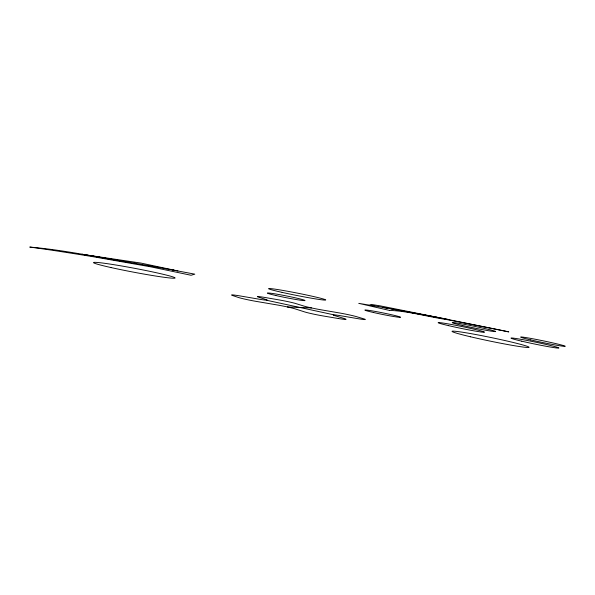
<?xml version="1.0" encoding="UTF-8"?>
<svg xmlns="http://www.w3.org/2000/svg" width="595" height="595" viewBox="0 0 595 595"><rect width="100%" height="100%" fill="white"/><g stroke="black" fill="none" stroke-linecap="round" stroke-linejoin="round"><path stroke-width="0.89" d="M389.532 310.382C408.445 311.111 427.009 316.577 445.7 319.389A217.577 9.661 11.7 0 1 460.009 322.126L479.481 325.941A158.389 6.686 11.7 0 1 508.792 331.884L443.535 318.585M287.311 306.938L311.438 307.92M87.309 255.173L81.917 254.288L141.022 263.102L177.942 270.963M92.909 256.103L98.688 257.062A426.92 26.098 11.1 0 1 116.813 260.127L129.279 262.269M373.987 305.86L369.852 305.153L371.451 304.462L379.982 305.823L448.288 319.493M135.541 263.354C100.451 257.97 64.87 250.026 29.78 247.081A189.693 9.55 10.8 0 1 57.299 251.023L77.975 254.258A256.609 13.685 10.9 0 1 94.099 256.884L150.528 266.798L191.025 275.254L194.825 274.161L172.186 269.899M378.621 306.656L358.755 303.353L389.428 310.412M134.031 263.094L142.138 264.515M378.353 306.611L397.542 310.025M141.803 264.455L166.303 268.828M382.92 307.414L387.657 308.247M148.029 265.549L160.3 267.743M390.818 308.812L403.879 311.178M407.798 311.892L418.203 313.818M402.637 310.954L443.602 318.593M165.946 268.762L173.562 270.152M438.649 317.656L433.643 316.704A367.405 18.162 11.9 0 0 418.203 313.818M266.389 300.207L333.862 314.837M338.332 318.518L323.873 316.086A14.689 0.833 11.2 0 1 304.402 311.847L295.313 308.931A14.637 0.826 11.1 0 0 276.467 304.833L257.144 301.553A14.451 0.796 11 0 1 238.439 297.478L232.556 295.499A14.265 0.774 11 0 1 240.35 295.983L259.115 299.196A13.789 0.729 11 0 0 266.218 299.605L258.461 297.121A13.373 0.684 11.1 0 1 265.333 297.545L278.557 299.828A13.268 0.677 11.1 0 1 295.67 303.524L303.904 306.075A13.313 0.684 11.2 0 0 321.531 309.883L338.808 312.844A13.492 0.699 11.3 0 1 356.546 316.674L363.664 318.801A13.67 0.721 11.3 0 1 358.361 318.742L340.63 315.729A14.131 0.774 11.3 0 0 334.747 315.61L344.364 318.585A14.578 0.818 11.3 0 1 338.332 318.518M282.119 292.39A29.11 1.212 11.2 0 0 325.718 299.992A29.11 1.212 11.2 0 0 283.696 290.561A29.11 1.212 11.2 0 0 282.119 292.39M470.556 336.792A39.374 1.845 11.7 0 0 529.067 347.301A39.374 1.845 11.7 0 0 471.924 333.817A39.374 1.845 11.7 0 0 470.556 336.792M521.785 341.195A24.402 1.012 11.7 0 0 558.772 348.068A24.402 1.012 11.7 0 0 524.217 339.909A24.402 1.012 11.7 0 0 521.785 341.195M530.718 339.909A22.833 0.885 11.7 0 0 565.22 346.35A22.833 0.885 11.7 0 0 532.756 338.771A22.833 0.885 11.7 0 0 530.718 339.909M462.218 325.413A22.149 0.855 11.6 0 0 495.628 331.556A22.149 0.855 11.6 0 0 464.003 324.268A22.149 0.855 11.6 0 0 462.218 325.413M448.667 325.666A23.636 0.982 11.6 0 0 484.516 332.218A23.636 0.982 11.6 0 0 451.01 324.409A23.636 0.982 11.6 0 0 448.667 325.666M373.511 312.509A18.192 0.796 11.4 0 0 400.576 317.276A18.192 0.796 11.4 0 0 374.151 311.23A18.192 0.796 11.4 0 0 373.511 312.509M275.835 295.507A19.159 0.885 11.2 0 0 304.975 300.542A19.159 0.885 11.2 0 0 277.828 294.339A19.159 0.885 11.2 0 0 275.835 295.507M111.101 267.572A41.486 1.986 10.7 0 0 174.863 278.133A41.486 1.986 10.7 0 0 116.732 265.147A41.486 1.986 10.7 0 0 111.101 267.572"/></g></svg>
